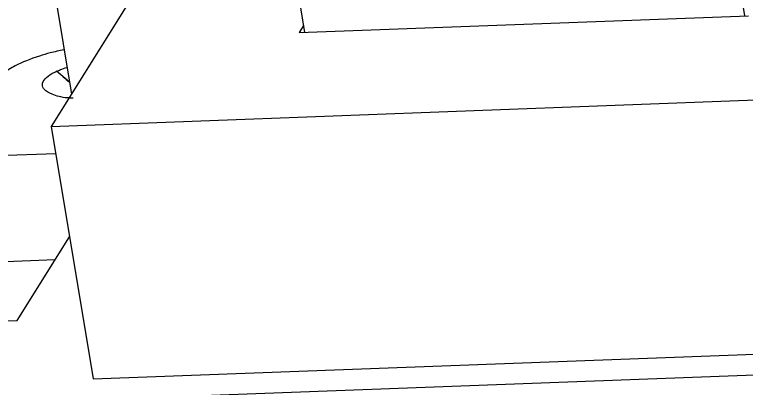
# Model space of a CAD drawing. Header units: millimetres. Extents: x -294 to 2792, y 5 to 1659.
# Drawn here: x 705.409 to 708.582, y 557.672 to 559.292 of the extents above; entities that cross this region are included whole.
import ezdxf

# ---------------------------------------------------------------- set-up
doc = ezdxf.new("R2010")
doc.units = ezdxf.units.MM
doc.layers.get('0').update_dxf_attribs({"lineweight": 18})

msp = doc.modelspace()

# ---------------------------------------------------------------- linework, layer by layer
at = {"color": 7, "linetype": 'Continuous', "lineweight": 25}
for p, q in [((708.1795, 561.6624), (708.5732, 559.2864)), ((706.6679, 559.215), (706.4415, 560.5814)), ((705.5616, 559.5128), (705.6524, 558.9653)), ((705.9498, 559.4189), (705.5675, 558.8078)), ((706.6424, 559.2141), (708.5908, 559.2871)), ((706.6627, 559.2465), (706.6424, 559.2141)), ((705.5911, 559.0471), (705.5934, 559.0472)), ((705.6468, 558.999), (705.5911, 559.0471)), ((705.5675, 558.8078), (708.6237, 558.9223)), ((705.5675, 558.8078), (705.749, 557.7127)), ((705.5872, 558.6889), (705.1152, 558.6713)), ((705.4204, 557.9666), (705.6469, 558.3286)), ((705.1908, 558.215), (705.5851, 558.2298)), ((704.6564, 557.938), (705.4204, 557.9666)), ((705.749, 557.7127), (708.8052, 557.8272)), ((709.0113, 557.7431), (705.4901, 557.6112))]:
    msp.add_line(p, q, dxfattribs=at)
msp.add_lwpolyline([(705.6524, 558.9653), (705.655, 558.9551), (705.6568, 558.9506)], dxfattribs=at)
msp.add_arc((707.7283, 561.3571), 3.1454, 227.2543, 228.5653, dxfattribs=at)
for points, knots in [([(705.6236, 559.1389), (705.6031, 559.1352), (705.5659, 559.1284), (705.493, 559.1054), (705.4181, 559.0769), (705.3762, 559.0493), (705.3598, 559.0385)], [0, 0, 0, 0, 0.0546624, 0.0995472, 0.2123952, 0.2850933, 0.2850933, 0.2850933, 0.2850933]), ([(705.5934, 559.0472), (705.5979, 559.0494), (705.6106, 559.0555), (705.6262, 559.0601), (705.6362, 559.0631)], [0, 0, 0, 0, 0.01655181, 0.04577111, 0.04577111, 0.04577111, 0.04577111]), ([(705.6631, 558.9303), (705.6548, 558.9305), (705.6176, 558.9313), (705.5729, 558.9446), (705.5359, 558.9651), (705.5258, 558.989), (705.5382, 559.0135), (705.5639, 559.0334), (705.5843, 559.0437), (705.5911, 559.0471)], [0, 0, 0, 0, 0.0171155, 0.0760215, 0.1219824, 0.1599605, 0.1980824, 0.2330302, 0.2508432, 0.2508432, 0.2508432, 0.2508432])]:
    msp.add_open_spline(points, degree=3, knots=knots, dxfattribs=at)

doc.saveas('drawing.dxf')
